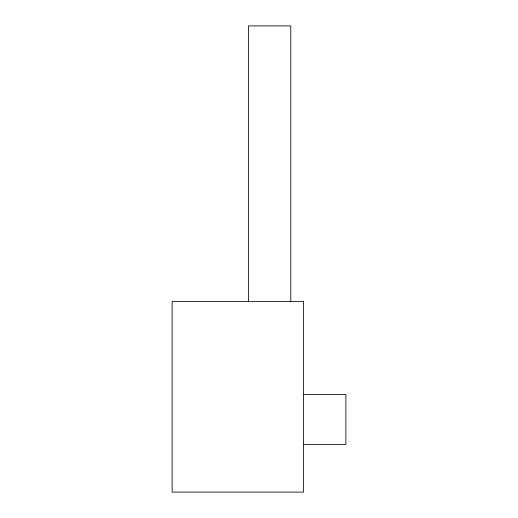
<?xml version="1.0" encoding="UTF-8"?>
<svg xmlns="http://www.w3.org/2000/svg" width="518" height="518" viewBox="0 0 518 518"><rect width="100%" height="100%" fill="white"/><g stroke="black" fill="none" stroke-linecap="round" stroke-linejoin="round"><path stroke-width="0.78" d="M303.503 394.619L345.882 394.619L345.882 444.418L303.503 444.418M290.786 301.379L290.786 25.9L248.407 25.9L248.407 301.379M303.503 301.379L172.118 301.379L172.118 492.1L303.503 492.1L303.503 301.379"/></g></svg>
